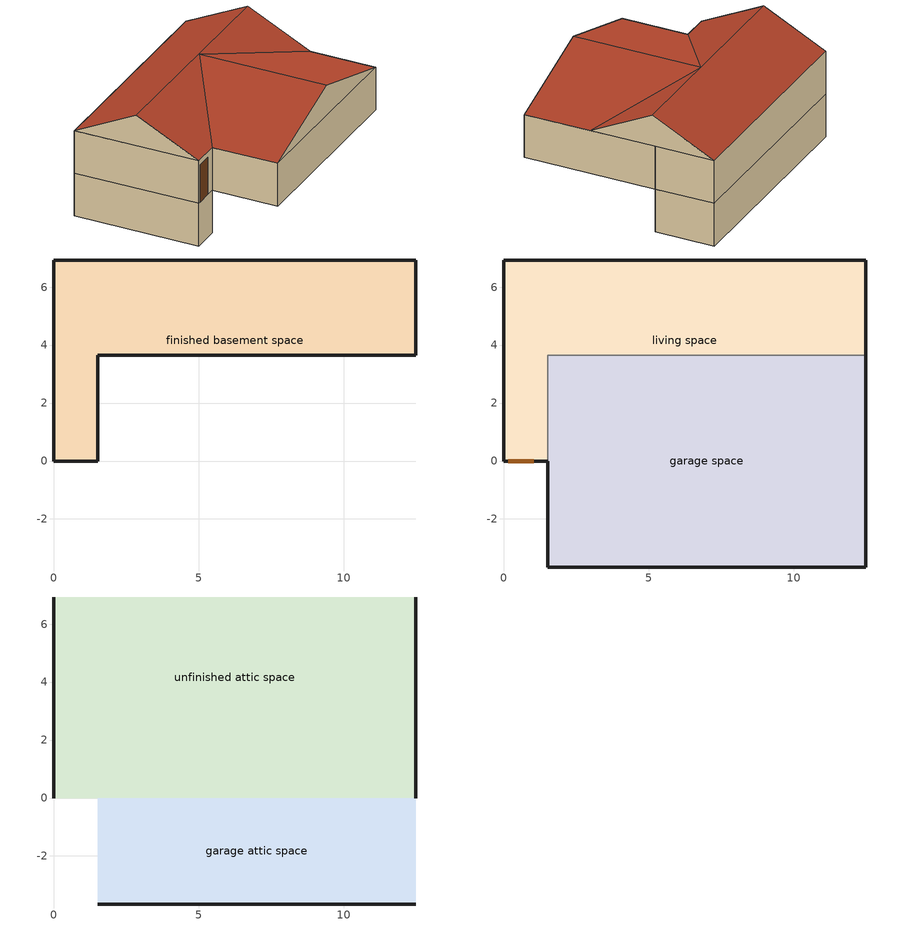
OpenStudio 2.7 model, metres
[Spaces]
finished basement space
 floor foundation: 0,0 0,6.94 12.48,6.94 12.48,3.66 1.51,3.66 1.51,0 z-2.44
 wall foundation: 0,6.94 0,0 1.51,0 1.51,3.66 12.48,3.66 12.48,6.94 0,6.94 z-2.44:0
garage space
 floor foundation: 1.51,-3.66 1.51,3.66 12.48,3.66 12.48,-3.66 z0
 wall outside: 1.51,0 1.51,-3.66 12.48,-3.66 12.48,3.66 z0:2.44
 wall to living space: 12.48,3.66 1.51,3.66 1.51,0 z0:2.44
living space
 floor to finished basement space: 0,0 0,6.94 12.48,6.94 12.48,3.66 1.51,3.66 1.51,0 z0
 wall outside: 12.48,3.66 12.48,6.94 0,6.94 0,0 1.51,0 z0:2.44
 door: 0.15,0 1.02,0 z0:2.13
unfinished attic space
 floor to garage space: 12.48,3.66 12.48,0 1.51,0 1.51,3.66 z2.44
 floor to living space: 12.48,6.94 12.48,3.66 1.51,3.66 1.51,0 0,0 0,6.94 z2.44
 wall outside: 0,3.47,4.17 0,6.94,2.44 0,0,2.44; 12.48,3.47,4.17 12.48,0,2.44 12.48,6.94,2.44
 roof outside: 0,3.47,4.17 12.48,3.47,4.17 12.48,6.94,2.44 0,6.94,2.44; 0,3.47,4.17 0,0,2.44 1.51,0,2.44 7,3.45,4.16 12.48,0,2.44 12.48,3.47,4.17
garage attic space
 floor to garage space: 1.51,-3.66 1.51,0 12.48,0 12.48,-3.66 z2.44
 wall outside: 1.51,-3.66,2.44 12.48,-3.66,2.44 7,-3.66,4.16
 roof outside: 1.51,0,2.44 1.51,-3.66,2.44 7,-3.66,4.16 7,3.45,4.16; 12.48,0,2.44 7,3.45,4.16 7,-3.66,4.16 12.48,-3.66,2.44
[Building]
Building 1: North Axis {deg}=0; Standards Number of Stories=2; Standards Number of Above Ground Stories=1; Standards Building Type=singlefamilydetached; Standards Number of Living Units=1
[Site]
Site 1
[Material]
EMPD dummy: Roughness=Rough; Thickness {m}=0.001; Conductivity {W/m-K}=0.1; Density {kg/m3}=100; Specific Heat {J/kg-K}=100; Thermal Absorptance=0.9; Solar Absorptance=0.5; Visible Absorptance=0.1
[MaterialProperty:MoisturePenetrationDepth:Settings]
Material=EMPD dummy; Water Vapor Diffusion Resistance Factor=500; Moisture Equation Coefficient a=0.0069; Moisture Equation Coefficient b=0.9066; Moisture Equation Coefficient c=0.0404; Moisture Equation Coefficient d=22.1121; Surface Layer Penetration Depth {m}=0.1; Deep Layer Penetration Depth {m}=0; Coating Layer Thickness {m}=0; Coating Layer Water Vapor Diffusion Resistance Factor=0
[Construction]
EMPD dummy: EMPD dummy
[ThermalZone] Use Ideal Air Loads=No
living zone; garage zone; unfinished attic zone; finished basement zone
[Sizing:Zone] Zone Cooling Design Supply Air Temperature Input Method=SupplyAirTemperature; Zone Cooling Design Supply Air Temperature {C}=14; Zone Cooling Design Supply Air Temperature Difference {deltaC}=11.11; Zone Heating Design Supply Air Temperature Input Method=SupplyAirTemperature; Zone Heating Design Supply Air Temperature {C}=40; Zone Heating Design Supply Air Temperature Difference {deltaC}=11.11; Zone Cooling Design Supply Air Humidity Ratio {kg-H2O/kg-air}=0.0085; Zone Heating Design Supply Air Humidity Ratio {kg-H2O/kg-air}=0.008; Cooling Design Air Flow Method=DesignDay; Heating Design Air Flow Method=DesignDay; Account for Dedicated Outdoor Air System=No; Dedicated Outdoor Air System Control Strategy=NeutralSupplyAir; Dedicated Outdoor Air Low Setpoint Temperature for Design {C}=autosize; Dedicated Outdoor Air High Setpoint Temperature for Design {C}=autosize
living zone; garage zone; unfinished attic zone; finished basement zone
[Space]
Name | Space Type | Thermal Zone | Building Unit
garage space | Space Type 1 | garage zone
living space | Space Type 2 | living zone | unit 1
unfinished attic space; garage attic space | Space Type 3 | unfinished attic zone
finished basement space | Space Type 4 | finished basement zone | unit 1
[SpaceType]
Name | Standards Space Type
Space Type 1 | garage
Space Type 2 | living
Space Type 3 | unfinished attic
Space Type 4 | finished basement
[BuildingUnit]
unit 1: Building Unit Type=Residential
[InternalMass:Definition] Construction=EMPD dummy; Design Level Calculation Method=SurfaceArea
Name | Surface Area {m2}
EMPD dummy garage attic space | 40.1341
EMPD dummy garage space | 80.2682
EMPD dummy unfinished attic space | 86.5856
[InternalMass] Multiplier=1
Name | Internal Mass Definition | Space or SpaceType
EMPD dummy garage attic space | EMPD dummy garage attic space | garage attic space
EMPD dummy garage space | EMPD dummy garage space | garage space
EMPD dummy unfinished attic space | EMPD dummy unfinished attic space | unfinished attic space
